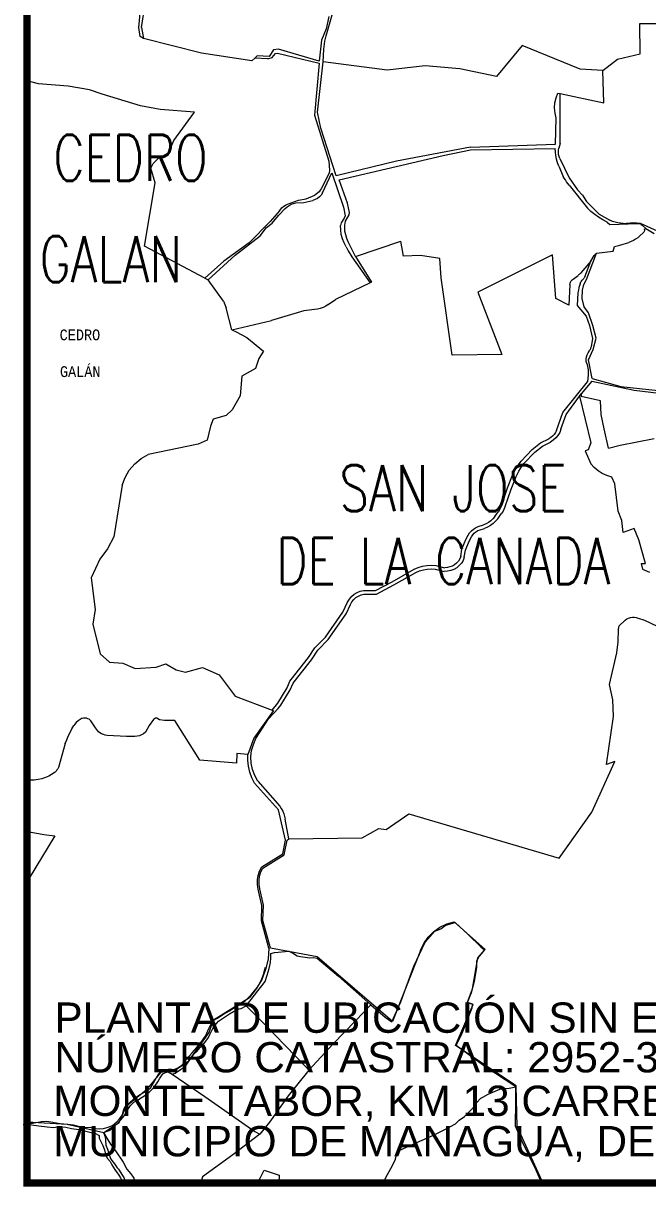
# Model space of a CAD drawing. Header units: millimetres. Extents: x -3245 to 2970, y 1153 to 3965.
# Drawn here: x 392.6 to 441.6, y 2440.8 to 2532.1 of the extents above; entities that cross this region are included whole.
import ezdxf
from ezdxf.enums import TextEntityAlignment as Align

# ---------------------------------------------------------------- set-up
doc = ezdxf.new("R2010")
doc.units = ezdxf.units.MM
doc.linetypes.add('ACAD_ISO02W100', pattern=[15, 12, -3])
for name, color, linetype in [('FONDO_MANAGUA', 8, 'ACAD_ISO02W100'), ('Nombres_Barrios', 7, 'Continuous'), ('Nombres_Comarcas', 7, 'Continuous')]:
    doc.layers.add(name, color=color, linetype=linetype)
doc.layers.add('FRAME 070', color=7, linetype='Continuous', lineweight=70)
doc.styles.add('MONOTXT', font='MONOTXT', dxfattribs={"height": 0.2})
doc.styles.add('PI', font='arial.ttf', dxfattribs={"height": 0.4})
doc.styles.add('ROMANS', font='ROMANS', dxfattribs={"height": 0.2})

msp = doc.modelspace()

# ---------------------------------------------------------------- linework, layer by layer
at = {"linetype": 'ByBlock', "const_width": 0.5892}
msp.add_lwpolyline([(534.3088, 2573.6401), (392.8947, 2573.6401), (392.8947, 2441.0644), (534.3088, 2441.0644)], close=True, dxfattribs=at)
at = {"layer": 'FONDO_MANAGUA', "color": 1, "linetype": 'ByBlock', "lineweight": 9}
for p, q in [((401.6606, 2531.8218), (401.8141, 2533.2004)), ((401.8756, 2531.8223), (402.1621, 2533.6386)), ((416.3762, 2531.1441), (416.9591, 2533.1805)), ((416.579, 2532.6798), (416.3834, 2531.703)), ((441.0328, 2529.7458), (440.9937, 2532.1356)), ((440.9937, 2532.1356), (442.6008, 2532.1241)), ((401.7862, 2531.0911), (401.6606, 2531.8218)), ((402.032, 2530.9562), (401.7862, 2531.0911)), ((401.8756, 2531.8223), (402.032, 2530.9562)), ((416.3834, 2531.703), (416.0056, 2530.8054)), ((416.3231, 2530.9422), (416.3762, 2531.1441)), ((406.6015, 2529.7832), (402.032, 2530.9562)), ((416.0056, 2530.8054), (415.8362, 2529.1581)), ((416.1363, 2529.1195), (416.1991, 2530.1171)), ((416.1991, 2530.1171), (416.2167, 2530.3252)), ((416.2167, 2530.3252), (416.2432, 2530.5323)), ((416.2432, 2530.5323), (416.2787, 2530.7381)), ((416.2787, 2530.7381), (416.3231, 2530.9422)), ((431.7722, 2530.387), (429.7622, 2527.9625)), ((436.3315, 2528.5316), (431.7722, 2530.387)), ((410.5562, 2529.1992), (406.6015, 2529.7832)), ((410.5562, 2529.1992), (410.7675, 2529.3985)), ((410.9608, 2529.5809), (410.7675, 2529.3985)), ((411.8084, 2529.3486), (410.7675, 2529.3985)), ((411.8924, 2529.5262), (410.9608, 2529.5809)), ((411.8084, 2529.3486), (412.1418, 2529.4607)), ((412.2506, 2530.0453), (411.8924, 2529.5262)), ((412.1418, 2529.4607), (412.412, 2529.7791)), ((412.6299, 2530.0997), (412.2506, 2530.0453)), ((412.412, 2529.7791), (412.5567, 2529.7923)), ((412.5567, 2529.7923), (415.8241, 2528.9983)), ((415.8362, 2529.1581), (412.6299, 2530.0997)), ((438.0988, 2528.4423), (439.2517, 2529.3167)), ((439.2517, 2529.3167), (441.0328, 2529.7458)), ((415.8241, 2528.9983), (415.462, 2524.9292)), ((415.6949, 2525.1508), (416.1363, 2529.1195)), ((421.1662, 2528.4717), (416.1363, 2529.1195)), ((424.1495, 2528.7897), (421.1662, 2528.4717)), ((426.8757, 2528.5603), (424.1495, 2528.7897)), ((429.7622, 2527.9625), (426.8757, 2528.5603)), ((438.0988, 2528.4423), (436.3315, 2528.5316)), ((438.1764, 2525.898), (438.0988, 2528.4423)), ((393.7983, 2527.3913), (392.8947, 2527.6345)), ((396.1316, 2527.1982), (393.7983, 2527.3913)), ((397.7897, 2526.918), (396.1316, 2527.1982)), ((398.7971, 2526.5631), (397.7897, 2526.918)), ((401.8068, 2525.6653), (398.7971, 2526.5631)), ((434.4312, 2526.2802), (434.5754, 2526.654)), ((434.5754, 2526.654), (434.7496, 2526.6175)), ((434.7431, 2522.7092), (434.7496, 2526.6175)), ((434.7496, 2526.6175), (438.1764, 2525.898)), ((403.3421, 2525.3655), (401.8068, 2525.6653)), ((434.3182, 2525.489), (434.3448, 2525.8888)), ((434.3448, 2525.8888), (434.4312, 2526.2802)), ((406.0438, 2525.1483), (403.3421, 2525.3655)), ((404.414, 2522.9456), (406.0438, 2525.1483)), ((415.462, 2524.9292), (416.5849, 2521.3171)), ((415.967, 2523.8974), (415.6949, 2525.1508)), ((434.352, 2525.0897), (434.3182, 2525.489)), ((434.4454, 2524.7), (434.352, 2525.0897)), ((434.3872, 2522.6349), (434.4454, 2524.7)), ((417.1637, 2520.1626), (415.967, 2523.8974)), ((404.0103, 2521.974), (404.414, 2522.9456)), ((403.8733, 2521.8161), (404.0103, 2521.974)), ((427.7201, 2522.4158), (421.8893, 2521.3129)), ((425.56, 2521.7487), (427.7081, 2522.2068)), ((427.7081, 2522.2068), (434.3631, 2522.3153)), ((427.7201, 2522.4158), (434.3872, 2522.6349)), ((434.3821, 2522.03), (434.3631, 2522.3153)), ((434.4197, 2521.7466), (434.3821, 2522.03)), ((434.6157, 2522.0086), (434.6205, 2522.1753)), ((434.6309, 2521.8424), (434.6157, 2522.0086)), ((434.6205, 2522.1753), (434.6455, 2522.3403)), ((434.7431, 2522.7092), (434.6455, 2522.3403)), ((402.6224, 2520.7569), (402.7907, 2521.1333)), ((402.7907, 2521.1333), (403.2067, 2521.5591)), ((403.2067, 2521.5591), (403.8733, 2521.8161)), ((416.5849, 2521.3171), (416.6509, 2520.6076)), ((421.8893, 2521.3129), (417.1637, 2520.1626)), ((417.3975, 2519.8433), (425.56, 2521.7487)), ((434.476, 2521.4663), (434.4197, 2521.7466)), ((434.5505, 2521.1902), (434.476, 2521.4663)), ((434.643, 2520.9197), (434.5505, 2521.1902)), ((434.666, 2521.6793), (434.6309, 2521.8424)), ((434.7205, 2521.5216), (434.666, 2521.6793)), ((434.7205, 2521.5216), (435.4465, 2520.0036)), ((402.9457, 2519.6), (402.6224, 2520.7569)), ((416.612, 2520.3736), (416, 2519.1456)), ((416.0852, 2518.8211), (416.8196, 2520.3833)), ((416.6509, 2520.6076), (416.612, 2520.3736)), ((416.8196, 2520.3833), (417.7446, 2517.6928)), ((434.643, 2520.9197), (434.982, 2520.1165)), ((435.0726, 2519.9749), (434.982, 2520.1165)), ((402.1183, 2514.6452), (402.9457, 2519.6)), ((416, 2519.1456), (415.9198, 2519.0247)), ((418.0633, 2518.0252), (417.3975, 2519.8433)), ((435.1659, 2519.8351), (435.0726, 2519.9749)), ((435.2617, 2519.697), (435.1659, 2519.8351)), ((435.3602, 2519.5608), (435.2617, 2519.697)), ((435.4612, 2519.4265), (435.3602, 2519.5608)), ((435.4465, 2520.0036), (436.1116, 2519.0606)), ((435.4612, 2519.4265), (436.8936, 2517.6261)), ((413.3361, 2517.9442), (414.2074, 2518.2405)), ((414.2074, 2518.2405), (414.8089, 2518.3644)), ((414.6252, 2518.0568), (415.3248, 2518.23)), ((414.8089, 2518.3644), (415.4838, 2518.6481)), ((415.5138, 2518.291), (415.3248, 2518.23)), ((415.6076, 2518.7238), (415.4838, 2518.6481)), ((415.6893, 2518.3839), (415.5138, 2518.291)), ((415.7225, 2518.8125), (415.6076, 2518.7238)), ((415.8461, 2518.5058), (415.6893, 2518.3839)), ((415.827, 2518.9132), (415.7225, 2518.8125)), ((415.9198, 2519.0247), (415.827, 2518.9132)), ((415.9794, 2518.653), (415.8461, 2518.5058)), ((416.0852, 2518.8211), (415.9794, 2518.653)), ((436.1116, 2519.0606), (436.4929, 2518.631)), ((436.4929, 2518.631), (436.8237, 2518.1442)), ((412.7288, 2517.4105), (411.9752, 2516.5777)), ((412.6498, 2517.0582), (413.1712, 2517.6056)), ((412.7288, 2517.4105), (412.8214, 2517.5462)), ((412.8214, 2517.5462), (412.9302, 2517.6693)), ((412.9302, 2517.6693), (413.0536, 2517.7777)), ((413.0536, 2517.7777), (413.1896, 2517.8699)), ((413.1712, 2517.6056), (413.3118, 2517.7307)), ((413.1896, 2517.8699), (413.3361, 2517.9442)), ((413.3118, 2517.7307), (413.4671, 2517.8371)), ((413.4671, 2517.8371), (413.6345, 2517.923)), ((413.6345, 2517.923), (413.8114, 2517.9872)), ((413.8114, 2517.9872), (413.995, 2518.0286)), ((413.995, 2518.0286), (414.6252, 2518.0568)), ((417.7446, 2517.6928), (417.8603, 2517.0279)), ((418.1995, 2517.2756), (418.0633, 2518.0252)), ((436.8237, 2518.1442), (437.8229, 2517.1461)), ((437.1693, 2517.3649), (436.8936, 2517.6261)), ((437.4629, 2517.1239), (437.1693, 2517.3649)), ((411.9752, 2516.5777), (410.3324, 2514.9036)), ((411.6859, 2516.0983), (412.1465, 2516.4376)), ((412.1465, 2516.4376), (412.6498, 2517.0582)), ((417.5679, 2516.4587), (417.5135, 2516.2666)), ((417.7961, 2516.8349), (417.5679, 2516.4587)), ((417.8603, 2517.0279), (417.7961, 2516.8349)), ((417.8578, 2516.2988), (417.877, 2516.4558)), ((417.877, 2516.4558), (417.9056, 2516.6114)), ((417.9056, 2516.6114), (418.1841, 2517.1034)), ((418.1841, 2517.1034), (418.1995, 2517.2756)), ((437.7729, 2516.9044), (437.4629, 2517.1239)), ((438.0977, 2516.7074), (437.7729, 2516.9044)), ((437.8229, 2517.1461), (438.6624, 2516.6698)), ((438.4356, 2516.534), (438.0977, 2516.7074)), ((438.4356, 2516.534), (438.6441, 2516.3258)), ((438.6441, 2516.3258), (440.8292, 2516.4282)), ((438.8601, 2516.5852), (438.6624, 2516.6698)), ((439.0644, 2516.5179), (438.8601, 2516.5852)), ((439.2737, 2516.4682), (439.0644, 2516.5179)), ((439.4864, 2516.4367), (439.2737, 2516.4682)), ((439.7011, 2516.4234), (439.4864, 2516.4367)), ((439.7011, 2516.4234), (440.5194, 2516.4856)), ((440.5194, 2516.4856), (441.033, 2516.4377)), ((440.8292, 2516.4282), (440.9063, 2516.4256)), ((440.9063, 2516.4256), (440.982, 2516.4108)), ((440.982, 2516.4108), (441.0544, 2516.3841)), ((441.033, 2516.4377), (442.3542, 2515.8374)), ((411.1911, 2515.4457), (411.6859, 2516.0983)), ((417.52, 2515.9138), (417.5135, 2516.2666)), ((417.5685, 2515.5642), (417.52, 2515.9138)), ((417.6582, 2515.2229), (417.5685, 2515.5642)), ((417.8483, 2516.1408), (417.8578, 2516.2988)), ((417.8483, 2515.9826), (417.8483, 2516.1408)), ((417.8579, 2515.8246), (417.8483, 2515.9826)), ((418.0044, 2515.2503), (417.8579, 2515.8246)), ((440.9915, 2515.4268), (441.2879, 2515.7119)), ((441.0544, 2516.3841), (441.1217, 2516.3463)), ((441.1217, 2516.3463), (441.1821, 2516.2982)), ((441.1821, 2516.2982), (441.4873, 2516.0126)), ((441.3166, 2515.743), (441.2879, 2515.7119)), ((441.3394, 2515.7787), (441.3166, 2515.743)), ((441.3556, 2515.8178), (441.3394, 2515.7787)), ((441.347, 2515.9837), (441.4873, 2516.0126)), ((441.347, 2515.9837), (441.3602, 2515.9435)), ((441.3646, 2515.8592), (441.3556, 2515.8178)), ((441.3602, 2515.9435), (441.3661, 2515.9015)), ((441.3661, 2515.9015), (441.3646, 2515.8592)), ((441.4873, 2516.0126), (442.1332, 2515.6276)), ((406.8494, 2512.1326), (402.1183, 2514.6452)), ((410.3324, 2514.9036), (408.3577, 2513.4501)), ((409.2411, 2513.9308), (411.1911, 2515.4457)), ((417.7879, 2514.8947), (417.6582, 2515.2229)), ((417.9556, 2514.5842), (417.7879, 2514.8947)), ((417.9556, 2514.5842), (418.1182, 2514.2603)), ((418.1171, 2514.9769), (418.0044, 2515.2503)), ((418.6837, 2513.8346), (418.1171, 2514.9769)), ((418.6837, 2513.8346), (422.255, 2515.0324)), ((422.4532, 2513.8527), (422.255, 2515.0324)), ((438.9204, 2514.2373), (439.0154, 2514.6039)), ((439.0154, 2514.6039), (439.4412, 2514.7187)), ((439.4412, 2514.7187), (440.1331, 2514.9245)), ((440.3225, 2514.9912), (440.1331, 2514.9245)), ((440.5046, 2515.0756), (440.3225, 2514.9912)), ((440.6778, 2515.177), (440.5046, 2515.0756)), ((440.8406, 2515.2944), (440.6778, 2515.177)), ((440.9915, 2515.4268), (440.8406, 2515.2944)), ((407.1075, 2511.9978), (409.2411, 2513.9308)), ((418.1182, 2514.2603), (418.4013, 2513.7973)), ((418.4013, 2513.7973), (419.8287, 2511.7591)), ((418.6837, 2513.8346), (419.9402, 2511.8133)), ((423.7916, 2513.8916), (422.4532, 2513.8527)), ((425.3022, 2513.6604), (423.7916, 2513.8916)), ((425.4028, 2512.1486), (425.3022, 2513.6604)), ((434.1548, 2513.9566), (428.2777, 2511.0345)), ((434.4179, 2510.5276), (434.1548, 2513.9566)), ((436.8223, 2512.0063), (437.5927, 2514.0847)), ((437.1516, 2513.4695), (437.4122, 2513.9056)), ((437.5927, 2514.0847), (437.4122, 2513.9056)), ((437.5927, 2514.0847), (438.9204, 2514.2373)), ((408.3577, 2513.4501), (406.8494, 2512.1326)), ((437.1516, 2513.4695), (436.3794, 2512.5464)), ((436.6869, 2512.2396), (437.1516, 2513.4695)), ((406.8494, 2512.1326), (407.1075, 2511.9978)), ((408.3134, 2510.3157), (407.1075, 2511.9978)), ((426.2715, 2506.0778), (425.4028, 2512.1486)), ((435.575, 2511.8228), (435.624, 2511.9073)), ((435.624, 2511.9073), (435.6863, 2511.9826)), ((435.6863, 2511.9826), (435.76, 2512.0467)), ((435.76, 2512.0467), (436.1527, 2512.3403)), ((436.2007, 2512.3785), (436.1527, 2512.3403)), ((436.2474, 2512.4182), (436.2007, 2512.3785)), ((436.2928, 2512.4595), (436.2474, 2512.4182)), ((436.3369, 2512.5022), (436.2928, 2512.4595)), ((436.3794, 2512.5464), (436.3369, 2512.5022)), ((436.3455, 2511.7633), (436.3784, 2511.8342)), ((436.3784, 2511.8342), (436.4193, 2511.9008)), ((436.4193, 2511.9008), (436.4678, 2511.9621)), ((436.4678, 2511.9621), (436.5231, 2512.0174)), ((436.5647, 2512.0546), (436.5231, 2512.0174)), ((436.6023, 2512.0958), (436.5647, 2512.0546)), ((436.6354, 2512.1407), (436.6023, 2512.0958)), ((436.6039, 2511.6316), (436.8223, 2512.0063)), ((436.6637, 2512.1888), (436.6354, 2512.1407)), ((436.6869, 2512.2396), (436.6637, 2512.1888)), ((419.8287, 2511.7591), (417.1171, 2510.4397)), ((419.9402, 2511.8133), (419.8287, 2511.7591)), ((428.2777, 2511.0345), (430.1761, 2506.1207)), ((435.5213, 2511.6355), (435.4256, 2510.0006)), ((435.5213, 2511.6355), (435.5404, 2511.7314)), ((435.5404, 2511.7314), (435.575, 2511.8228)), ((436.1477, 2510.9808), (436.0887, 2509.977)), ((436.1813, 2511.1918), (436.1477, 2510.9808)), ((436.2293, 2511.4002), (436.1813, 2511.1918)), ((436.3211, 2511.689), (436.2293, 2511.4002)), ((436.3211, 2511.689), (436.3455, 2511.7633)), ((436.4808, 2510.5184), (436.4986, 2511.1876)), ((436.4986, 2511.1876), (436.6039, 2511.6316)), ((408.3134, 2510.3157), (408.5233, 2509.7999)), ((416.5423, 2510.0553), (416.3453, 2509.9302)), ((416.5423, 2510.0553), (417.1171, 2510.4397)), ((435.4256, 2510.0006), (434.4179, 2510.5276)), ((436.6414, 2509.8672), (436.4808, 2510.5184)), ((408.9702, 2508.0702), (408.5233, 2509.7999)), ((414.6259, 2509.5632), (412.0853, 2508.8095)), ((415.4612, 2509.6516), (414.6259, 2509.5632)), ((415.6919, 2509.6862), (415.4612, 2509.6516)), ((415.9178, 2509.7446), (415.6919, 2509.6862)), ((416.1364, 2509.8262), (415.9178, 2509.7446)), ((416.3453, 2509.9302), (416.1364, 2509.8262)), ((436.0887, 2509.977), (436.7991, 2509.1273)), ((436.9736, 2509.4129), (436.6414, 2509.8672)), ((436.7991, 2509.1273), (437.0518, 2508.395)), ((437.32, 2508.4103), (436.9736, 2509.4129)), ((408.9702, 2508.0702), (412.0853, 2508.8095)), ((437.0518, 2508.395), (437.2837, 2507.373)), ((437.5906, 2507.4226), (437.32, 2508.4103)), ((408.9702, 2508.0702), (409.3095, 2507.8973)), ((409.3095, 2507.8973), (410.1617, 2507.4633)), ((410.1617, 2507.4633), (411.4541, 2506.3983)), ((437.2837, 2507.373), (437.1741, 2506.7336)), ((437.3544, 2506.5314), (437.5906, 2507.4226)), ((411.4541, 2506.3983), (411.0856, 2505.8266)), ((436.9533, 2506.2697), (437.0721, 2506.4695)), ((436.9685, 2505.719), (437.3544, 2506.5314)), ((437.1003, 2506.519), (437.0721, 2506.4695)), ((437.1247, 2506.5705), (437.1003, 2506.519)), ((437.1452, 2506.6236), (437.1247, 2506.5705)), ((437.1617, 2506.6781), (437.1452, 2506.6236)), ((437.1741, 2506.7336), (437.1617, 2506.6781)), ((411.0856, 2505.8266), (410.8437, 2505.0299)), ((430.1761, 2506.1207), (426.2715, 2506.0778)), ((436.794, 2505.7658), (436.8179, 2505.9421)), ((436.8004, 2505.588), (436.794, 2505.7658)), ((436.837, 2505.4139), (436.8004, 2505.588)), ((436.8179, 2505.9421), (436.8716, 2506.1117)), ((436.8716, 2506.1117), (436.9533, 2506.2697)), ((437.2629, 2504.2486), (436.9685, 2505.719)), ((410.8437, 2505.0299), (409.7456, 2504.4238)), ((436.837, 2505.4139), (436.9044, 2505.1987)), ((436.9442, 2504.5208), (436.8959, 2503.9798)), ((436.9044, 2505.1987), (436.9295, 2505.0646)), ((436.9295, 2505.0646), (436.9461, 2504.9293)), ((436.9535, 2504.6568), (436.9442, 2504.5208)), ((436.9461, 2504.9293), (436.9541, 2504.7932)), ((436.9541, 2504.7932), (436.9535, 2504.6568)), ((409.7456, 2504.4238), (409.6344, 2502.8745)), ((434.9718, 2501.5677), (436.8959, 2503.9798)), ((437.2309, 2504.0375), (436.3878, 2503.0305)), ((437.2309, 2504.0375), (440.5737, 2503.34)), ((437.2629, 2504.2486), (439.5203, 2503.6135)), ((439.5203, 2503.6135), (442.455, 2503.3112)), ((409.6344, 2502.8745), (409.0003, 2501.7932)), ((435.2285, 2501.4244), (436.2714, 2502.8481)), ((436.2714, 2502.8481), (436.3878, 2503.0305)), ((436.2714, 2502.8481), (437.1488, 2499.1865)), ((436.3878, 2503.0305), (436.4093, 2502.8177)), ((437.9094, 2502.5014), (436.4093, 2502.8177)), ((440.5737, 2503.34), (442.5137, 2503.1043)), ((409.0003, 2501.7932), (408.5233, 2501.3319)), ((437.9633, 2501.4293), (437.9094, 2502.5014)), ((407.5161, 2501.048), (407.294, 2500.4962)), ((408.5233, 2501.3319), (407.5161, 2501.048)), ((434.4672, 2500.1661), (434.9718, 2501.5677)), ((434.8079, 2500.2564), (435.2285, 2501.4244)), ((438.194, 2500.2869), (437.9633, 2501.4293)), ((407.294, 2500.4962), (407.0442, 2499.4003)), ((434.3827, 2500.005), (434.2774, 2499.8567)), ((434.4672, 2500.1661), (434.3827, 2500.005)), ((434.7138, 2500.0082), (434.581, 2499.7783)), ((434.8079, 2500.2564), (434.7138, 2500.0082)), ((438.541, 2498.7738), (438.194, 2500.2869)), ((406.3249, 2499.09), (402.4151, 2498.2765)), ((407.0442, 2499.4003), (406.3249, 2499.09)), ((432.5658, 2498.6688), (433.2073, 2499.1805)), ((433.2073, 2499.1805), (433.8576, 2499.5133)), ((433.3654, 2498.9355), (433.9897, 2499.2551)), ((434.0125, 2499.6086), (433.8576, 2499.5133)), ((434.2142, 2499.3968), (433.9897, 2499.2551)), ((434.1533, 2499.7238), (434.0125, 2499.6086)), ((434.2774, 2499.8567), (434.1533, 2499.7238)), ((434.413, 2499.5727), (434.2142, 2499.3968)), ((434.581, 2499.7783), (434.413, 2499.5727)), ((437.1488, 2499.1865), (436.9532, 2498.633)), ((439.4719, 2499.0104), (442.1202, 2499.5317)), ((401.8485, 2497.9515), (402.4151, 2498.2765)), ((431.6845, 2497.757), (432.5658, 2498.6688)), ((431.903, 2497.5658), (432.7613, 2498.4537)), ((432.7613, 2498.4537), (433.3654, 2498.9355)), ((436.9532, 2498.633), (436.72, 2498.5712)), ((436.72, 2498.5712), (437.1513, 2497.5394)), ((438.541, 2498.7738), (439.4719, 2499.0104)), ((400.9245, 2497.035), (401.3466, 2497.5335)), ((401.3466, 2497.5335), (401.8485, 2497.9515)), ((431.2537, 2497.1142), (431.3865, 2497.3356)), ((431.3865, 2497.3356), (431.5303, 2497.55)), ((431.5303, 2497.55), (431.6845, 2497.757)), ((431.6283, 2497.1756), (431.7609, 2497.3741)), ((431.7609, 2497.3741), (431.903, 2497.5658)), ((437.4196, 2497.2468), (437.1513, 2497.5394)), ((437.7244, 2496.9926), (437.4196, 2497.2468)), ((400.3679, 2495.8585), (400.5949, 2496.471)), ((400.5949, 2496.471), (400.9245, 2497.035)), ((430.6218, 2495.6611), (431.0219, 2496.653)), ((430.8942, 2495.5611), (431.2909, 2496.5445)), ((431.0219, 2496.653), (431.132, 2496.8865)), ((431.132, 2496.8865), (431.2537, 2497.1142)), ((431.2909, 2496.5445), (431.393, 2496.7603)), ((431.393, 2496.7603), (431.5056, 2496.9708)), ((431.5056, 2496.9708), (431.6283, 2497.1756)), ((438.0603, 2496.7813), (437.7244, 2496.9926)), ((438.4215, 2496.6167), (438.0603, 2496.7813)), ((438.8013, 2496.5016), (438.4215, 2496.6167)), ((439.0324, 2495.9689), (438.8013, 2496.5016)), ((400.3679, 2495.8585), (399.6987, 2491.7987)), ((430.1696, 2494.296), (430.6218, 2495.6611)), ((430.4421, 2494.1965), (430.8942, 2495.5611)), ((439.2965, 2493.8192), (439.0324, 2495.9689)), ((429.6184, 2493.3979), (429.8963, 2493.7812)), ((429.852, 2493.226), (430.1311, 2493.6109)), ((429.9585, 2493.88), (429.8963, 2493.7812)), ((430.017, 2493.981), (429.9585, 2493.88)), ((430.0717, 2494.0841), (430.017, 2493.981)), ((430.1226, 2494.1891), (430.0717, 2494.0841)), ((430.1696, 2494.296), (430.1226, 2494.1891)), ((430.2022, 2493.7231), (430.1311, 2493.6109)), ((430.269, 2493.8379), (430.2022, 2493.7231)), ((430.3312, 2493.9552), (430.269, 2493.8379)), ((430.389, 2494.0748), (430.3312, 2493.9552)), ((430.4421, 2494.1965), (430.389, 2494.0748)), ((439.6037, 2493.0907), (439.2965, 2493.8192)), ((428.3054, 2492.6131), (428.7279, 2492.7501)), ((428.9333, 2492.8371), (428.7279, 2492.7501)), ((429.1276, 2492.947), (428.9333, 2492.8371)), ((429.2823, 2492.7017), (429.0564, 2492.5745)), ((429.308, 2493.0782), (429.1276, 2492.947)), ((429.492, 2492.8541), (429.2823, 2492.7017)), ((429.4723, 2493.2292), (429.308, 2493.0782)), ((429.6184, 2493.3979), (429.4723, 2493.2292)), ((429.6827, 2493.0297), (429.492, 2492.8541)), ((429.852, 2493.226), (429.6827, 2493.0297)), ((439.7037, 2492.157), (439.6037, 2493.0907)), ((399.6987, 2491.7987), (399.2089, 2490.8751)), ((427.3496, 2491.5875), (427.5365, 2491.9409)), ((427.5365, 2491.9409), (427.6457, 2492.1191)), ((427.6127, 2491.4647), (427.7928, 2491.8054)), ((427.6457, 2492.1191), (427.7805, 2492.2788)), ((427.7805, 2492.2788), (427.9379, 2492.4164)), ((427.7928, 2491.8054), (427.8864, 2491.957)), ((427.8864, 2491.957), (428.0033, 2492.0915)), ((427.9379, 2492.4164), (428.1142, 2492.5287)), ((428.0033, 2492.0915), (428.1405, 2492.2051)), ((428.1142, 2492.5287), (428.3054, 2492.6131)), ((428.1405, 2492.2051), (428.2944, 2492.295)), ((428.2944, 2492.295), (428.4609, 2492.3586)), ((428.4609, 2492.3586), (428.8173, 2492.4742)), ((429.0564, 2492.5745), (428.8173, 2492.4742)), ((440.5626, 2492.4631), (439.7037, 2492.157)), ((440.9354, 2491.5836), (440.5626, 2492.4631)), ((399.2089, 2490.8751), (398.6005, 2490.064)), ((426.9448, 2490.2716), (427.0438, 2490.8372)), ((427.0438, 2490.8372), (427.3496, 2491.5875)), ((427.3241, 2490.7566), (427.6127, 2491.4647)), ((441.4556, 2489.7207), (440.9354, 2491.5836)), ((398.6005, 2490.064), (397.9305, 2488.5907)), ((426.7576, 2489.9086), (426.6233, 2489.7538)), ((426.8657, 2490.0826), (426.7576, 2489.9086)), ((426.9448, 2490.2716), (426.8657, 2490.0826)), ((427.1303, 2489.963), (426.9958, 2489.7429)), ((427.2271, 2490.2021), (427.1303, 2489.963)), ((427.2271, 2490.2021), (427.3241, 2490.7566)), ((421.559, 2488.2845), (423.2847, 2489.2783)), ((421.6987, 2488.0303), (423.4186, 2489.0208)), ((423.2847, 2489.2783), (423.6101, 2489.4095)), ((423.4186, 2489.0208), (423.7091, 2489.1368)), ((423.6101, 2489.4095), (423.9481, 2489.5037)), ((423.7091, 2489.1368), (424.0106, 2489.2205)), ((423.9481, 2489.5037), (424.2945, 2489.5599)), ((424.0106, 2489.2205), (424.3193, 2489.2709)), ((424.2945, 2489.5599), (424.6449, 2489.5773)), ((424.3193, 2489.2709), (424.6317, 2489.2873)), ((424.6317, 2489.2873), (424.944, 2489.2697)), ((424.6449, 2489.5773), (424.9951, 2489.5558)), ((424.944, 2489.2697), (425.6561, 2489.0958)), ((424.9951, 2489.5558), (425.6953, 2489.3847)), ((425.9137, 2489.1064), (425.6561, 2489.0958)), ((425.8998, 2489.3971), (425.6953, 2489.3847)), ((426.0998, 2489.4417), (425.8998, 2489.3971)), ((426.1663, 2489.1588), (425.9137, 2489.1064)), ((426.2902, 2489.5174), (426.0998, 2489.4417)), ((426.4069, 2489.2516), (426.1663, 2489.1588)), ((426.4661, 2489.6223), (426.2902, 2489.5174)), ((426.6292, 2489.3824), (426.4069, 2489.2516)), ((426.6233, 2489.7538), (426.4661, 2489.6223)), ((426.8273, 2489.5476), (426.6292, 2489.3824)), ((426.9958, 2489.7429), (426.8273, 2489.5476)), ((441.1048, 2489.7033), (441.4556, 2489.7207)), ((441.1048, 2489.7033), (441.2149, 2489.279)), ((441.2149, 2489.279), (441.7641, 2489.031)), ((397.9305, 2488.5907), (398.235, 2486.0973)), ((420.2606, 2487.6039), (421.559, 2488.2845)), ((418.3727, 2487.1182), (418.5757, 2487.2945)), ((418.5757, 2487.2945), (418.804, 2487.4367)), ((418.7136, 2487.0351), (418.9052, 2487.162)), ((418.804, 2487.4367), (419.0518, 2487.541)), ((418.9052, 2487.162), (419.1149, 2487.2561)), ((419.0518, 2487.541), (419.313, 2487.605)), ((419.1149, 2487.2561), (419.3372, 2487.3149)), ((419.313, 2487.605), (420.2606, 2487.6039)), ((419.3372, 2487.3149), (420.3318, 2487.3138)), ((420.3318, 2487.3138), (421.6987, 2488.0303)), ((417.6977, 2485.9056), (418.062, 2486.6812)), ((417.9499, 2485.7604), (418.2949, 2486.4948)), ((418.062, 2486.6812), (418.2, 2486.912)), ((418.2, 2486.912), (418.3727, 2487.1182)), ((418.2949, 2486.4948), (418.4043, 2486.697)), ((418.4043, 2486.697), (418.5451, 2486.8787)), ((418.5451, 2486.8787), (418.7136, 2487.0351)), ((398.235, 2486.0973), (398.0508, 2484.9637)), ((416.3254, 2483.925), (417.6977, 2485.9056)), ((416.5483, 2483.7375), (417.9499, 2485.7604)), ((439.8618, 2485.2638), (439.9843, 2485.3578)), ((439.9843, 2485.3578), (440.1207, 2485.4303)), ((440.1207, 2485.4303), (440.2672, 2485.4794)), ((440.2672, 2485.4794), (440.4197, 2485.5036)), ((440.4197, 2485.5036), (440.5742, 2485.5024)), ((440.5742, 2485.5024), (440.7263, 2485.4758)), ((440.7263, 2485.4758), (440.872, 2485.4245)), ((440.872, 2485.4245), (441.3748, 2485.2611)), ((398.0508, 2484.9637), (398.643, 2482.6199)), ((439.3047, 2483.5707), (439.322, 2484.555)), ((439.322, 2484.555), (439.3798, 2484.8217)), ((439.3798, 2484.8217), (439.8618, 2485.2638)), ((441.3748, 2485.2611), (442.377, 2484.8008)), ((415.4889, 2483.1004), (416.3254, 2483.925)), ((415.7162, 2482.9172), (416.5483, 2483.7375)), ((439.2044, 2482.6945), (439.3047, 2483.5707)), ((398.643, 2482.6199), (399.3631, 2481.9618)), ((414.9989, 2482.3253), (415.4889, 2483.1004)), ((415.2356, 2482.1569), (415.7162, 2482.9172)), ((438.6143, 2480.2225), (439.2044, 2482.6945)), ((399.3631, 2481.9618), (400.4238, 2481.8957)), ((400.4238, 2481.8957), (401.3727, 2481.4782)), ((403.0227, 2481.5798), (403.7882, 2481.8479)), ((403.7882, 2481.8479), (404.5961, 2481.3566)), ((413.6263, 2480.6023), (414.9989, 2482.3253)), ((413.8635, 2480.4346), (415.2356, 2482.1569)), ((401.3727, 2481.4782), (403.0227, 2481.5798)), ((404.5961, 2481.3566), (405.3389, 2481.1822)), ((405.3389, 2481.1822), (406.6634, 2481.5543)), ((406.6634, 2481.5543), (407.9911, 2480.9631)), ((407.9911, 2480.9631), (409.2447, 2479.2927)), ((412.5847, 2478.7534), (413.308, 2479.9381)), ((413.308, 2479.9381), (413.54, 2480.4642)), ((413.54, 2480.4642), (413.6263, 2480.6023)), ((413.5656, 2479.8034), (413.797, 2480.3282)), ((413.797, 2480.3282), (413.8635, 2480.4346)), ((438.8986, 2479.0061), (438.6143, 2480.2225)), ((409.2447, 2479.2927), (412.1281, 2478.2097)), ((412.8209, 2478.5836), (413.5656, 2479.8034)), ((438.9374, 2477.7032), (438.8986, 2479.0061)), ((412.2499, 2478.1639), (410.7021, 2475.9983)), ((411.8505, 2477.5267), (412.6035, 2478.3248)), ((412.1281, 2478.2097), (412.5847, 2478.7534)), ((412.1281, 2478.2097), (412.2499, 2478.1639)), ((412.6035, 2478.3248), (412.8209, 2478.5836)), ((396.7548, 2477.234), (396.5642, 2476.9994)), ((396.9039, 2477.3674), (396.7548, 2477.234)), ((397.2264, 2477.5658), (396.9039, 2477.3674)), ((397.2264, 2477.5658), (397.3301, 2477.5886)), ((397.3301, 2477.5886), (397.4363, 2477.5939)), ((397.4363, 2477.5939), (397.5418, 2477.5816)), ((397.5418, 2477.5816), (397.6438, 2477.552)), ((397.6438, 2477.552), (397.7396, 2477.506)), ((397.7396, 2477.506), (397.8264, 2477.4448)), ((397.8264, 2477.4448), (397.902, 2477.3702)), ((398.2712, 2476.8053), (397.902, 2477.3702)), ((402.8239, 2477.4664), (402.492, 2477.0005)), ((402.9729, 2477.5746), (402.8239, 2477.4664)), ((403.0739, 2477.563), (402.9729, 2477.5746)), ((403.2923, 2477.4399), (403.0739, 2477.563)), ((403.6846, 2477.3754), (403.2923, 2477.4399)), ((404.508, 2477.3926), (403.6846, 2477.3754)), ((406.4651, 2474.2734), (404.508, 2477.3926)), ((410.8706, 2475.9641), (411.8505, 2477.5267)), ((438.3906, 2473.9288), (438.9374, 2477.7032)), ((396.1337, 2476.1632), (396.2684, 2476.4463)), ((396.2684, 2476.4463), (396.412, 2476.7252)), ((396.412, 2476.7252), (396.5642, 2476.9994)), ((398.5001, 2476.4998), (398.2712, 2476.8053)), ((398.6221, 2476.4117), (398.5001, 2476.4998)), ((398.7532, 2476.338), (398.6221, 2476.4117)), ((398.8918, 2476.2795), (398.7532, 2476.338)), ((399.0361, 2476.237), (398.8918, 2476.2795)), ((399.1843, 2476.211), (399.0361, 2476.237)), ((400.7035, 2476.133), (399.1843, 2476.211)), ((401.8901, 2476.2485), (401.7174, 2476.1801)), ((402.0487, 2476.3451), (401.8901, 2476.2485)), ((402.1887, 2476.4671), (402.0487, 2476.3451)), ((402.492, 2477.0005), (402.1887, 2476.4671)), ((395.891, 2475.5848), (395.3536, 2473.6911)), ((395.891, 2475.5848), (396.0078, 2475.8759)), ((396.0078, 2475.8759), (396.1337, 2476.1632)), ((401.3501, 2476.1348), (400.7035, 2476.133)), ((401.5357, 2476.1418), (401.3501, 2476.1348)), ((401.7174, 2476.1801), (401.5357, 2476.1418)), ((410.7021, 2475.9983), (410.2413, 2474.7277)), ((410.5296, 2475.0255), (410.663, 2475.5083)), ((410.663, 2475.5083), (410.8706, 2475.9641)), ((409.3621, 2474.8064), (409.3387, 2474.032)), ((410.2413, 2474.7277), (409.3621, 2474.8064)), ((410.2327, 2474.2575), (410.2413, 2474.7277)), ((410.4736, 2474.5278), (410.5296, 2475.0255)), ((410.4965, 2474.0274), (410.4736, 2474.5278)), ((395.2449, 2473.5003), (395.1766, 2473.4142)), ((395.3041, 2473.5929), (395.2449, 2473.5003)), ((395.3536, 2473.6911), (395.3041, 2473.5929)), ((409.3387, 2474.032), (406.4651, 2474.2734)), ((410.2818, 2473.7899), (410.2327, 2474.2575)), ((410.388, 2473.3317), (410.2818, 2473.7899)), ((410.5977, 2473.5369), (410.4965, 2474.0274)), ((410.7747, 2473.0683), (410.5977, 2473.5369)), ((437.2421, 2470.1781), (439.041, 2474.1756)), ((439.041, 2474.1756), (438.3906, 2473.9288)), ((393.1675, 2472.6918), (392.8947, 2472.7189)), ((393.465, 2472.705), (393.1675, 2472.6918)), ((393.7601, 2472.7455), (393.465, 2472.705)), ((394.0502, 2472.8129), (393.7601, 2472.7455)), ((394.3328, 2472.9067), (394.0502, 2472.8129)), ((394.6056, 2473.0262), (394.3328, 2472.9067)), ((395.0158, 2473.2648), (394.6056, 2473.0262)), ((395.1, 2473.3354), (395.0158, 2473.2648)), ((395.1766, 2473.4142), (395.1, 2473.3354)), ((410.5496, 2472.8901), (410.388, 2473.3317)), ((410.7642, 2472.4717), (410.5496, 2472.8901)), ((411.023, 2472.6333), (410.7747, 2473.0683)), ((411.023, 2472.6333), (412.7328, 2470.6446)), ((412.6501, 2470.3617), (410.7642, 2472.4717)), ((413.1867, 2467.9832), (412.6501, 2470.3617)), ((412.7328, 2470.6446), (412.8585, 2470.4624)), ((412.8585, 2470.4624), (412.9654, 2470.2687)), ((412.9654, 2470.2687), (413.0525, 2470.0652)), ((413.0525, 2470.0652), (413.119, 2469.8541)), ((413.119, 2469.8541), (413.1641, 2469.6374)), ((421.0975, 2468.8136), (422.8761, 2470.0455)), ((422.8761, 2470.0455), (434.6813, 2466.585)), ((434.6813, 2466.585), (437.2421, 2470.1781)), ((413.4366, 2468.1013), (413.1641, 2469.6374)), ((419.2076, 2468.1716), (420.508, 2468.8988)), ((420.508, 2468.8988), (421.0975, 2468.8136)), ((392.8947, 2468.681), (392.9423, 2468.6724)), ((392.9423, 2468.6724), (394.2197, 2468.4285)), ((395.0794, 2468.3315), (393.0696, 2464.9991)), ((394.2197, 2468.4285), (395.0794, 2468.3315)), ((412.9733, 2466.9223), (413.1867, 2467.9832)), ((413.0815, 2466.8477), (413.3103, 2467.9846)), ((413.3103, 2467.9846), (413.4366, 2468.1013)), ((413.4366, 2468.1013), (419.2076, 2468.1716)), ((411.3229, 2465.8836), (412.9733, 2466.9223)), ((411.4115, 2465.7965), (413.0815, 2466.8477)), ((411.0451, 2465.2169), (411.1578, 2465.5611)), ((411.1578, 2465.5611), (411.3229, 2465.8836)), ((411.1586, 2465.1719), (411.2609, 2465.494)), ((411.2609, 2465.494), (411.4115, 2465.7965)), ((393.0696, 2464.9991), (392.8947, 2465.0742)), ((410.9865, 2464.4969), (410.9875, 2464.8592)), ((411.042, 2464.1389), (410.9865, 2464.4969)), ((410.9875, 2464.8592), (411.0451, 2465.2169)), ((411.1071, 2464.8379), (411.1586, 2465.1719)), ((411.1075, 2464.5), (411.1071, 2464.8379)), ((411.1598, 2464.1662), (411.1075, 2464.5)), ((411.3358, 2462.8675), (411.042, 2464.1389)), ((411.4572, 2462.879), (411.1598, 2464.1662)), ((411.29, 2461.6637), (411.3358, 2462.8675)), ((411.4115, 2461.6777), (411.4572, 2462.879)), ((411.8853, 2459.4952), (411.29, 2461.6637)), ((412.0063, 2459.5111), (411.4115, 2461.6777)), ((424.3923, 2460.3705), (424.8178, 2460.799)), ((424.8178, 2460.799), (425.3105, 2461.1482)), ((425.3105, 2461.1482), (425.8558, 2461.4076)), ((425.8558, 2461.4076), (426.4376, 2461.5697)), ((428.8721, 2459.41), (426.4376, 2461.5697)), ((427.5407, 2460.5799), (426.4971, 2461.5155)), ((423.791, 2459.3283), (424.0466, 2459.8754)), ((424.0466, 2459.8754), (424.3923, 2460.3705)), ((411.8853, 2459.4952), (411.8164, 2458.6511)), ((415.6609, 2458.8368), (412.0063, 2459.5111)), ((421.5871, 2453.7447), (415.6609, 2458.8368)), ((423.791, 2459.3283), (421.5871, 2453.7447)), ((428.2971, 2458.734), (428.8721, 2459.41)), ((411.8164, 2458.6511), (411.6255, 2457.8261)), ((427.8694, 2456.3182), (428.2971, 2458.734)), ((411.3164, 2457.0376), (410.8959, 2456.3025)), ((411.6255, 2457.8261), (411.3164, 2457.0376)), ((410.8959, 2456.3025), (410.3728, 2455.6365)), ((427.4419, 2455.1918), (427.8694, 2456.3182)), ((407.5218, 2453.8827), (410.3728, 2455.6365)), ((427.9332, 2455.0819), (427.4419, 2455.1918)), ((426.5383, 2451.8716), (427.9332, 2455.0819)), ((407.196, 2452.8949), (407.5218, 2453.8827)), ((405.5905, 2450.6575), (407.196, 2452.8949)), ((431.2951, 2448.683), (426.5383, 2451.8716)), ((404.5604, 2449.9433), (405.5905, 2450.6575)), ((402.3804, 2448.474), (403.4252, 2449.7658)), ((403.4252, 2449.7658), (404.5604, 2449.9433)), ((400.692, 2447.1102), (402.3804, 2448.474)), ((431.3736, 2445.5119), (431.2951, 2448.683)), ((400.1363, 2445.8072), (400.692, 2447.1102)), ((392.8947, 2445.8775), (396.0373, 2445.6709)), ((396.0373, 2445.6709), (398.9281, 2445.0252)), ((398.9281, 2445.0252), (400.1363, 2445.8072)), ((433.303, 2441.2507), (431.3736, 2445.5119)), ((433.4288, 2441.0644), (433.303, 2441.2507))]:
    msp.add_line(p, q, dxfattribs=at)
at = {"layer": 'FONDO_MANAGUA', "color": 1, "linetype": 'ByBlock', "lineweight": 9, "flags": 128}
for points in [[(421.5336, 2453.7285), (422.2351, 2455.3021), (423.2755, 2458.0992), (424.1554, 2459.9801), (424.5427, 2460.4102), (424.9055, 2460.8342), (425.3787, 2461.0306), (425.7352, 2461.2763), (426.2206, 2461.4542), (426.4971, 2461.5155)], [(427.5407, 2460.5799), (428.529, 2459.6198), (428.8053, 2459.3736)], [(410.096, 2454.9864), (410.4834, 2455.4657), (411.0061, 2456.1417), (411.3197, 2456.5411), (411.5841, 2456.8976), (411.7503, 2457.3894), (411.9043, 2457.912), (412.0091, 2458.3792), (412.034, 2458.7481), (412.0465, 2459.074)], [(412.0465, 2459.074), (412.323, 2459.1599), (413.4596, 2459.2696), (413.8035, 2459.0972), (414.092, 2458.9124), (414.3684, 2458.8507), (414.7186, 2458.8012), (415.1055, 2458.7456), (415.3943, 2458.7638), (415.6707, 2458.7328), (417.3467, 2457.2986), (419.8944, 2455.052)], [(431.2789, 2448.6164), (428.829, 2450.205), (426.5819, 2451.8549), (427.0495, 2452.8199), (427.8435, 2454.8239), (427.856, 2455.1068), (427.4814, 2455.2424), (427.7952, 2456.0108), (428.0171, 2456.9268), (428.1404, 2457.5232), (428.2022, 2458.0212), (428.221, 2458.5009), (428.3872, 2458.8389), (428.6269, 2459.1155), (428.8053, 2459.3736)], [(408.9839, 2454.7045), (409.4202, 2454.9685), (409.7214, 2455.1835), (410.041, 2455.4046), (410.2008, 2455.5398), (410.5021, 2455.8408), (410.7481, 2456.1481), (410.9817, 2456.4492), (411.197, 2456.818), (411.3262, 2457.0946), (411.4494, 2457.4265), (411.5479, 2457.7585), (411.6218, 2458.0229)], [(404.2989, 2449.6168), (404.5324, 2449.6966), (404.9442, 2449.9852), (405.3253, 2450.237), (405.5467, 2450.5505), (405.7681, 2450.87), (405.9894, 2451.1712), (406.2231, 2451.3985), (406.4997, 2451.6934), (406.7395, 2451.9699), (407.0162, 2452.3141), (407.1392, 2452.4923), (407.25, 2452.7259), (407.4469, 2453.1315), (407.533, 2453.3098), (407.9265, 2453.783), (408.3322, 2454.047), (408.7993, 2454.3541), (409.1066, 2454.5383), (409.5368, 2454.7286), (409.7088, 2454.7776), (410.096, 2454.9864)], [(405.3686, 2450.7289), (405.8544, 2451.2881), (406.2294, 2451.6998), (406.5615, 2452.1361), (406.8813, 2452.5663), (407.0228, 2452.8368), (407.1643, 2453.1994), (407.3735, 2453.6174), (407.5518, 2453.8386), (407.8591, 2454.0044), (408.3078, 2454.3177), (408.609, 2454.4834), (408.7933, 2454.5817), (408.9839, 2454.7045)], [(410.096, 2454.9864), (411.5815, 2453.4909), (414.7489, 2450.223), (415.0251, 2449.9337)], [(415.0251, 2449.9337), (416.9188, 2451.9798), (418.6955, 2453.7985), (419.8944, 2455.052)], [(419.8944, 2455.052), (421.0179, 2454.0795), (421.5336, 2453.7285)], [(400.7463, 2447.1908), (401.2073, 2447.5902), (401.4901, 2447.8359), (401.7667, 2448.014), (402.0187, 2448.1552), (402.2522, 2448.2472), (402.6149, 2448.5606), (402.9347, 2449.1014), (403.2485, 2449.6608), (403.5681, 2449.931), (403.9797, 2449.9922), (404.25, 2449.992), (404.4343, 2449.9857), (404.7293, 2450.1084), (405.012, 2450.2865), (405.1596, 2450.4278), (405.3686, 2450.7289)], [(398.9017, 2445.0401), (399.3503, 2445.1874), (399.6207, 2445.3839), (400.0879, 2445.8017), (400.4445, 2446.2257), (400.6906, 2446.6006), (400.8505, 2446.914), (401.0289, 2447.1476), (401.2871, 2447.4056), (401.6558, 2447.6328), (401.9324, 2447.8109), (402.209, 2447.9952), (402.4917, 2448.204), (402.6762, 2448.3883), (402.9344, 2448.6587), (403.1681, 2448.9967), (403.3034, 2449.2426), (403.451, 2449.4884), (403.5679, 2449.6236), (403.7646, 2449.7526), (403.9857, 2449.8016), (404.2989, 2449.6168)], [(415.0251, 2449.9337), (413.4079, 2447.8997), (411.932, 2445.8532), (411.1757, 2444.9007)], [(404.2989, 2449.6168), (406.8531, 2447.8683), (410.7827, 2445.1101), (411.1757, 2444.9007)], [(420.7129, 2440.908), (420.9343, 2441.2275), (421.205, 2441.7193), (421.5926, 2442.4323), (421.8141, 2442.9302), (421.9374, 2443.4097), (422.1218, 2443.6063), (423.5045, 2444.2447), (424.3341, 2444.6006), (425.0593, 2444.9444), (425.7598, 2445.282), (426.528, 2445.718), (426.8108, 2445.9883), (427.2534, 2446.2954), (427.9542, 2446.9835), (428.1757, 2447.3523), (428.52, 2447.721), (428.6675, 2447.8131), (429.0977, 2448.0402), (429.4664, 2448.1937), (430.0071, 2448.4207), (430.3205, 2448.482), (430.7505, 2448.5123), (431.2789, 2448.6164)], [(433.1716, 2441.3341), (432.8589, 2442.0661), (431.7794, 2444.33), (431.2459, 2445.5357), (431.2719, 2447.528), (431.2789, 2448.6164)], [(392.8947, 2445.7734), (393.3181, 2445.752), (394.0431, 2445.8867), (394.4424, 2445.911), (394.9154, 2445.8368), (395.505, 2445.7256), (396.1009, 2445.6882), (396.5063, 2445.6263), (397.1205, 2445.4782), (397.3785, 2445.4227), (397.8208, 2445.4408), (398.2077, 2445.342), (398.5579, 2445.3172), (398.8958, 2445.3476), (399.2583, 2445.4457), (399.5963, 2445.5869), (399.9405, 2445.8756), (400.1557, 2446.1029), (400.3894, 2446.4286), (400.5065, 2446.8713), (400.6233, 2447.0864), (400.7463, 2447.1908)], [(392.5993, 2445.6665), (393.2381, 2445.6229), (393.8278, 2445.5548), (394.4789, 2445.4805), (394.9826, 2445.4124), (395.468, 2445.5104), (395.941, 2445.4485), (396.3832, 2445.3374), (396.9729, 2445.257), (397.5196, 2445.1397), (398.0416, 2445.004), (398.275, 2444.9423), (398.5575, 2444.7945), (398.5573, 2444.5731), (398.8333, 2444.0071), (398.9744, 2443.6749), (399.0846, 2443.226), (399.2196, 2442.986), (399.4098, 2442.7461), (399.5509, 2442.4877), (399.8086, 2442.0693), (399.9129, 2441.9278), (400.0909, 2441.6755), (400.2321, 2441.4786), (400.367, 2441.2018), (400.3975, 2440.882)], [(398.9017, 2445.0401), (399.0243, 2444.6772), (399.061, 2444.4374), (399.0914, 2444.0254), (399.2017, 2443.724), (399.3365, 2443.3118), (399.453, 2442.9797), (399.5512, 2442.832), (399.7537, 2442.5736), (399.9808, 2442.2536), (400.0667, 2442.149), (400.3981, 2441.6445), (400.4839, 2441.4907), (400.5759, 2441.2877), (400.6188, 2441.0909), (400.6554, 2440.8264)], [(398.9017, 2445.0401), (399.2268, 2444.4434), (399.46, 2444.1173), (399.8528, 2443.5881), (400.448, 2442.696), (400.7363, 2442.1608), (401.0432, 2441.7731), (401.215, 2441.527), (401.2825, 2441.447), (401.3438, 2441.2624), (401.4211, 2441.0644)], [(411.1757, 2444.9007), (409.055, 2443.2852), (406.6701, 2441.5347), (406.5429, 2441.0644)], [(410.9885, 2441.0644), (411.2283, 2441.494), (411.5236, 2442.0656), (412.6844, 2441.6895), (412.6544, 2441.0644)], [(433.4173, 2441.0644), (433.3803, 2441.1187), (433.1716, 2441.3341)]]:
    msp.add_lwpolyline(points, dxfattribs=at)

# ---------------------------------------------------------------- texts
at = {"layer": 'FRAME 070', "lineweight": 25, "style": 'PI'}
for s, p in [('PLANTA DE UBICACIÓN SIN ESCALA', (395.0445, 2452.8596)), ('NÚMERO CATASTRAL: 2952-3-11-000-16800', (395.0445, 2449.7487)), ('MONTE TABOR, KM 13 CARRETERA SUR HACIA EL CRUCERO.', (394.9562, 2446.3295, 0.0914)), ('MUNICIPIO DE MANAGUA, DEPARTAMENTO DE MANAGUA.', (394.9475, 2443.1553, -0.0914))]:
    msp.add_text(s, height=2.37935, dxfattribs=at).set_placement(p)
at = {"layer": 'Nombres_Barrios', "color": 7, "linetype": 'ByBlock', "lineweight": 20, "style": 'MONOTXT', "width": 0.87}
for s, p in [('CEDRO', (395.4551, 2507.2478)), ('GALÁN', (395.4793, 2504.361))]:
    msp.add_text(s, height=0.84594, dxfattribs=at).set_placement(p)
at = {"layer": 'Nombres_Comarcas', "color": 7, "linetype": 'ByBlock', "lineweight": 20, "style": 'ROMANS', "width": 0.75}
for s, height, p in [('CEDRO', 3.62545, (401.017, 2521.5769)), ('GALAN', 3.62545, (399.4717, 2513.6133)), ('SAN JOSE ', 3.62545, (427.2675, 2495.6286)), ('DE LA CANADA', 3.625452, (425.5798, 2489.9148))]:
    msp.add_text(s, height=height, dxfattribs=at).set_placement(p, align=Align.MIDDLE)

doc.saveas('drawing.dxf')
